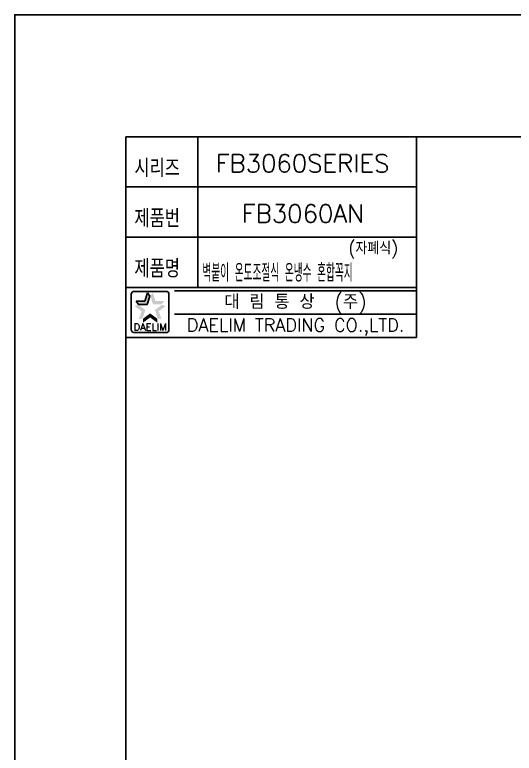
# Model space of a CAD drawing. Header units: millimetres. Extents: x 2029 to 2623, y -1230 to -810.
# Drawn here: x 2028.9 to 2168.1, y -1015.5 to -809.7 of the extents above; entities that cross this region are included whole.
import ezdxf
from ezdxf.enums import TextEntityAlignment as Align

# ---------------------------------------------------------------- set-up
doc = ezdxf.new("R2010")
doc.units = ezdxf.units.MM
doc.header["$LTSCALE"] = 10
doc.layers.get('0').update_dxf_attribs({"color": 2})
doc.layers.add('D', color=2, linetype='Continuous')
doc.layers.add('DWG', color=7, linetype='Continuous')
doc.styles.add('GHS', font='romans', dxfattribs={"bigfont": 'ghs'})
doc.styles.add('ROMANS', font='romans')

msp = doc.modelspace()

# ---------------------------------------------------------------- linework, layer by layer
at = {"color": 4}
for p, q in [((2059.9, -1218.65), (2059.9, -843.65)), ((2059.9, -843.65), (2608.9, -843.65))]:
    msp.add_line(p, q, dxfattribs=at)
at = {"color": 7}
for p, q in [((2059.9, -843.65), (2059.9, -899.65)), ((2079.9, -843.65), (2079.9, -885.65)), ((2059.9, -857.65), (2140.9, -857.65)), ((2059.9, -871.65), (2140.9, -871.65)), ((2059.9, -885.65), (2140.9, -885.65)), ((2059.9, -899.65), (2140.9, -899.65))]:
    msp.add_line(p, q, dxfattribs=at)
at = {"color": 2, "linetype": 'Continuous'}
for p, q in [((2062.13, -886.77), (2071.13, -886.77)), ((2073.4, -886.65), (2140.9, -886.65)), ((2061.38, -897.52), (2061.38, -887.52)), ((2071.88, -887.52), (2071.88, -897.52)), ((2073.4, -893.15), (2140.9, -893.15)), ((2071.13, -898.27), (2062.38, -898.27))]:
    msp.add_line(p, q, dxfattribs=at)
at = {"color": 2}
for p, q in [((2065.14, -889.47), (2065.89, -887.17)), ((2066.56, -888.08), (2065.89, -887.17)), ((2065.81, -890.39), (2066.56, -888.08)), ((2063.38, -890.39), (2062.72, -889.47)), ((2062.72, -889.47), (2065.14, -889.47)), ((2063.38, -890.39), (2065.81, -890.39))]:
    msp.add_line(p, q, dxfattribs=at)
msp.add_lwpolyline([(2622.9, -1229.65), (2622.9, -809.65), (2028.9, -809.65), (2028.9, -1229.65)], close=True)
at = {"color": 2, "linetype": 'Continuous'}
for centre, radius, start, end in [((2062.13, -887.52), 0.75, 90, 180), ((2071.13, -887.52), 0.75, 0, 90), ((2062.26, -897.4), 0.884, 188.1301, 278.1301), ((2071.13, -897.52), 0.75, 270, 0)]:
    msp.add_arc(centre, radius, start, end, dxfattribs=at)
at = {"color": 2}
for points in [[(2065.14, -889.47), (2065.81, -890.39), (2065.89, -887.17), (2066.56, -888.08)], [(2067.37, -887.17), (2066.7, -888.08), (2068.12, -889.47), (2067.45, -890.39)], [(2064.22, -892.3), (2065.3, -891.95), (2062.26, -890.88), (2063.34, -890.53)], [(2062.72, -889.47), (2063.38, -890.39), (2065.14, -889.47), (2065.81, -890.39)], [(2068.12, -889.47), (2067.45, -890.39), (2070.54, -889.47), (2069.88, -890.39)], [(2071, -890.88), (2069.92, -890.53), (2069.04, -892.3), (2067.96, -891.95)], [(2063.47, -894.61), (2064.55, -894.26), (2064.22, -892.3), (2065.3, -891.95)], [(2066.63, -894.05), (2066.63, -892.92), (2064.67, -895.48), (2064.67, -894.35)], [(2068.59, -895.48), (2068.59, -894.35), (2066.63, -894.05), (2066.63, -892.92)], [(2069.04, -892.3), (2067.96, -891.95), (2069.79, -894.61), (2068.71, -894.26)]]:
    msp.add_solid(points, dxfattribs=at)
at = {"layer": 'DWG'}
msp.add_line((2140.9, -899.65), (2140.9, -843.65), dxfattribs=at)

# ---------------------------------------------------------------- texts
at = {"color": 7, "style": 'GHS'}
for s, p in [(' FB3060SERIES', (2107.41, -851.08)), ('FB3060AN', (2109.24, -865.08))]:
    msp.add_text(s, height=5, dxfattribs=at).set_placement(p, align=Align.MIDDLE)
at = {"style": 'GHS'}
for s, height, width, p in [('(자폐식)', 3.5, 0.9, (2121.93, -876.47)), ('벽붙이 온도조절식 온냉수 혼합꼭지', 5, 0.45, (2081.2, -884.09))]:
    msp.add_text(s, height=height, dxfattribs=dict(at, width=width)).set_placement(p)
at = {"color": 7, "linetype": 'Continuous'}
for s, height, style, p in [('대 림 통 상  (주)', 4, 'GHS', (2107.16, -889.96)), ('DAELIM TRADING CO.,LTD.', 3.6, 'ROMANS', (2107.16, -896.73))]:
    msp.add_text(s, height=height, dxfattribs=dict(at, style=style)).set_placement(p, align=Align.MIDDLE)
at = {"color": 2, "linetype": 'Continuous', "style": 'ROMANS'}
msp.add_text('DAELIM', height=2, dxfattribs=at).set_placement((2066.63, -897.72), align=Align.CENTER)
at = {"layer": 'D', "style": 'GHS', "width": 0.8}
for s, p in [('시리즈', (2062.24, -854.93)), ('제품번', (2062.24, -868.93)), ('제품명', (2062.24, -882.93))]:
    msp.add_text(s, height=5, dxfattribs=at).set_placement(p)

doc.saveas('drawing.dxf')
